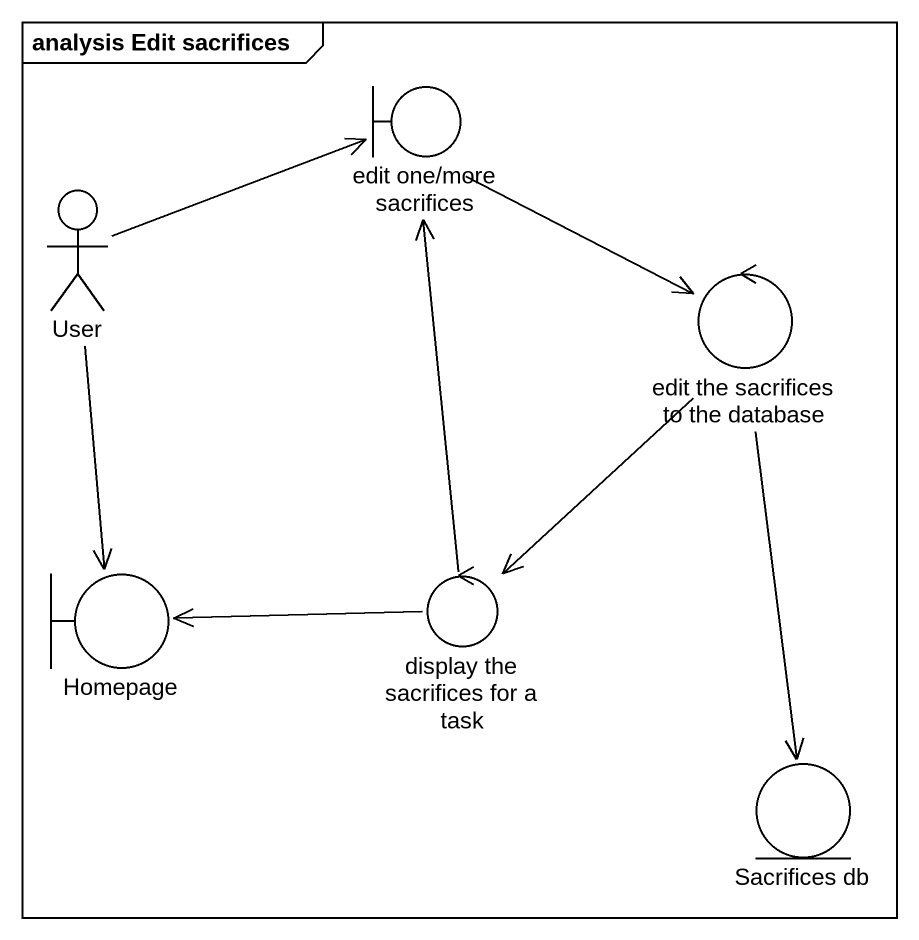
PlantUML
@startuml
mainframe analysis Edit sacrifices
boundary "edit one/more sacrifices" as edit_one_more_sacrifices
actor User
control "edit the sacrifices to the database" as edit_the_sacrifices_to_the
boundary Homepage
control "display the sacrifices for a task" as display_the_sacrifices_for
entity "Sacrifices db" as Sacrifices_db
edit_one_more_sacrifices --> edit_the_sacrifices_to_the
User -right-> edit_one_more_sacrifices
User --> Homepage
edit_the_sacrifices_to_the --> display_the_sacrifices_for
edit_the_sacrifices_to_the --> Sacrifices_db
display_the_sacrifices_for -up-> edit_one_more_sacrifices
display_the_sacrifices_for -left-> Homepage
@enduml
